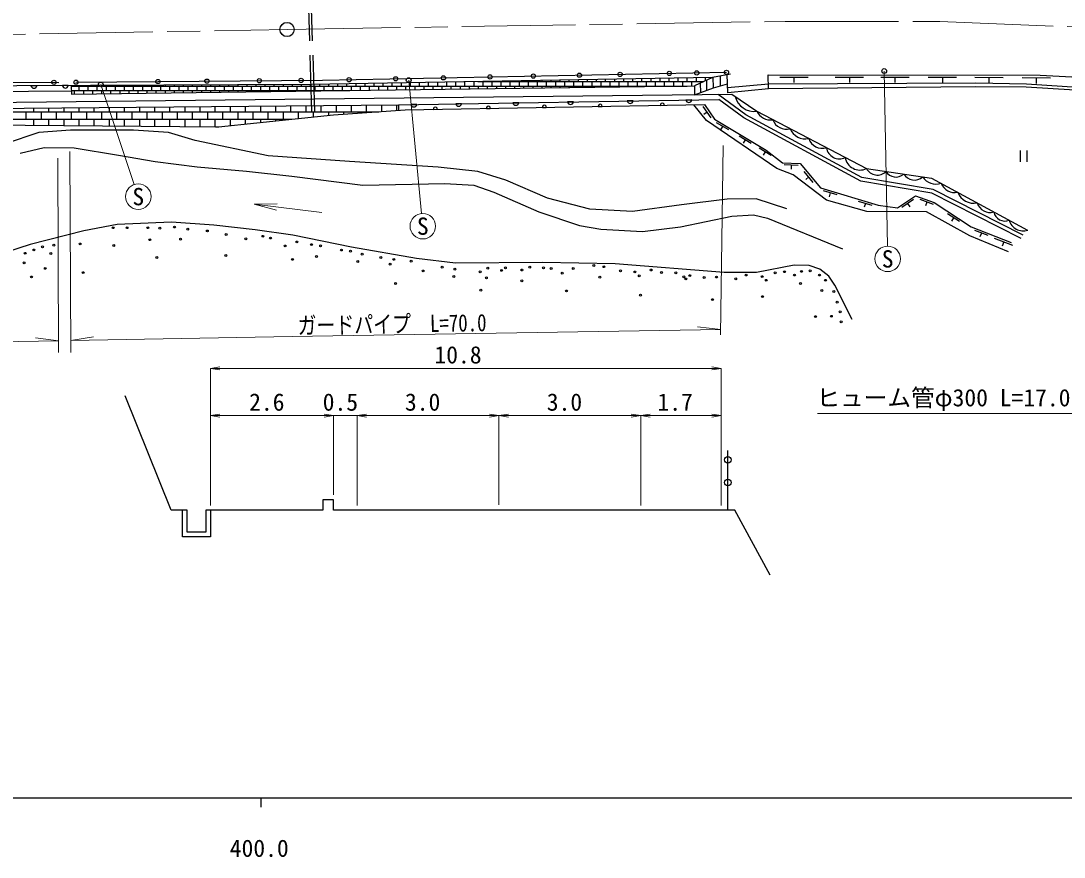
# Model space of a CAD drawing. Units: millimetres at full size, sheet at 1:1000, with parts at other scales. Extents: x 40000 to 680000, y 20000 to 380000.
# Drawn here: x 442632 to 552972, y 198715 to 287216 of the extents above; entities that cross this region are included whole.
import ezdxf
from ezdxf.enums import TextEntityAlignment as Align

# ---------------------------------------------------------------- set-up
doc = ezdxf.new("R2010")
doc.units = ezdxf.units.MM
doc.header["$LTSCALE"] = 1000
doc.linetypes.add('CHAIN', pattern=[18.5, 12, -1.5, 3.5, -1.5])
doc.linetypes.add('DASHED', pattern=[7.5, 6, -1.5])
for name, color, linetype, lineweight in [('M-BGD', 7, 'Continuous', 25), ('M-BMK', 2, 'CHAIN', 13), ('M-BMK-HTXT', 7, 'Continuous', 13), ('M-BMK-SRVR', 3, 'Continuous', 25), ('M-STR-HTXT', 7, 'Continuous', 13), ('M-STR-STRC', 7, 'Continuous', 25), ('M-TTL-BAND', 7, 'Continuous', 25)]:
    doc.layers.add(name, color=color, linetype=linetype, lineweight=lineweight)
doc.styles.add('ＭＳ ゴシック', font='')
doc.styles.get('ＭＳ ゴシック').set_extended_font_data('MS Gothic')

# ---------------------------------------------------------------- blocks, each defined once
blk = doc.blocks.new('open_arrow')
at = {"color": 0, "linetype": 'Continuous', "lineweight": -2}
blk.add_lwpolyline([(7.5, 1.25), (0, 0), (7.5, -1.25)], dxfattribs=at)

msp = doc.modelspace()

# ---------------------------------------------------------------- linework, layer by layer
at = {"layer": 'M-BGD', "linetype": 'DASHED'}
for p, q in [((473418, 277600), (472955, 292364)), ((473719, 277600), (473255, 292364))]:
    msp.add_line(p, q, dxfattribs=at)
at = {"layer": 'M-BGD'}
for p, q in [((516624, 280350), (516620, 281387)), ((517395, 279602), (517348, 281522)), ((444329, 280349), (443703, 280346)), ((447652, 280366), (447026, 280363)), ((447954, 280320), (450895, 280320)), ((448320, 280320), (448320, 280369)), ((448800, 279840), (448800, 280320)), ((449280, 280320), (449280, 280374)), ((449760, 279840), (449760, 280320)), ((450240, 280320), (450240, 280379)), ((450720, 279840), (450720, 280320)), ((451258, 280320), (513096, 280320)), ((451680, 279840), (451680, 280320)), ((452160, 280320), (452160, 280389)), ((452640, 279840), (452640, 280320)), ((453120, 280320), (453120, 280393)), ((453600, 279840), (453600, 280320)), ((454080, 280320), (454080, 280398)), ((454560, 279840), (454560, 280320)), ((455040, 280320), (455040, 280403)), ((455520, 279840), (455520, 280320)), ((456000, 280320), (456000, 280408)), ((456480, 279840), (456480, 280320)), ((456960, 280320), (456960, 280413)), ((457440, 279840), (457440, 280320)), ((457920, 280320), (457920, 280417)), ((458400, 279840), (458400, 280320)), ((458880, 280320), (458880, 280422)), ((459360, 279840), (459360, 280320)), ((459840, 280320), (459840, 280427)), ((460320, 279840), (460320, 280320)), ((460800, 280320), (460800, 280432)), ((461280, 279840), (461280, 280320)), ((461760, 280320), (461760, 280437)), ((462240, 279840), (462240, 280320)), ((462720, 280320), (462720, 280442)), ((463200, 279840), (463200, 280320)), ((463680, 280320), (463680, 280446)), ((464160, 279840), (464160, 280320)), ((464640, 280320), (464640, 280451)), ((465120, 279840), (465120, 280320)), ((465600, 280320), (465600, 280456)), ((466080, 279840), (466080, 280320)), ((466560, 280320), (466560, 280461)), ((467040, 279840), (467040, 280320)), ((467520, 280320), (467520, 280466)), ((468000, 279840), (468000, 280320)), ((468480, 280320), (468480, 280470)), ((468960, 279840), (468960, 280320)), ((469440, 280320), (469440, 280475)), ((469920, 279840), (469920, 280320)), ((470400, 280320), (470400, 280480)), ((470880, 279840), (470880, 280320)), ((471360, 280320), (471360, 280485)), ((471840, 279840), (471840, 280320)), ((472320, 280320), (472320, 280490)), ((472800, 279840), (472800, 280320)), ((473280, 280320), (473280, 280495)), ((473760, 279840), (473760, 280320)), ((474240, 280320), (474240, 280511)), ((474720, 279840), (474720, 280320)), ((475200, 280320), (475200, 280527)), ((475680, 279840), (475680, 280320)), ((476160, 280320), (476160, 280544)), ((476640, 279840), (476640, 280320)), ((477120, 280320), (477120, 280561)), ((477600, 279842), (477600, 280320)), ((478080, 280320), (478080, 280577)), ((478560, 279855), (478560, 280320)), ((479040, 280320), (479040, 280594)), ((479520, 279868), (479520, 280320)), ((480000, 280320), (480000, 280610)), ((480480, 279881), (480480, 280320)), ((480960, 280320), (480960, 280627)), ((481440, 279894), (481440, 280320)), ((481920, 280320), (481920, 280644)), ((482400, 279907), (482400, 280320)), ((482880, 280320), (482880, 280660)), ((483360, 279920), (483360, 280320)), ((483840, 280320), (483840, 280677)), ((484320, 279933), (484320, 280320)), ((484800, 280320), (484800, 280693)), ((485280, 279946), (485280, 280320)), ((485760, 280320), (485760, 280710)), ((486240, 279959), (486240, 280320)), ((486720, 280320), (486720, 280727)), ((487200, 279972), (487200, 280320)), ((487680, 280320), (487680, 280743)), ((488160, 279984), (488160, 280320)), ((488640, 280320), (488640, 280760)), ((489120, 279997), (489120, 280320)), ((489600, 280320), (489600, 280777)), ((490080, 280010), (490080, 280320)), ((490560, 280320), (490560, 280793)), ((490956, 280800), (514869, 280800)), ((491040, 280800), (491040, 280801)), ((491040, 280023), (491040, 280320)), ((491520, 280320), (491520, 280800)), ((492000, 280800), (492000, 280818)), ((492000, 280036), (492000, 280320)), ((492480, 280320), (492480, 280800)), ((492960, 280800), (492960, 280835)), ((492960, 280049), (492960, 280320)), ((493440, 280320), (493440, 280800)), ((493920, 280800), (493920, 280851)), ((493920, 280062), (493920, 280320)), ((494400, 280320), (494400, 280800)), ((494880, 280800), (494880, 280868)), ((494880, 280075), (494880, 280320)), ((495360, 280320), (495360, 280800)), ((495840, 280800), (495840, 280885)), ((495840, 280088), (495840, 280320)), ((496320, 280320), (496320, 280800)), ((496800, 280800), (496800, 280901)), ((496800, 280101), (496800, 280320)), ((497280, 280320), (497280, 280800)), ((497760, 280800), (497760, 280918)), ((497760, 280114), (497760, 280320)), ((498240, 280320), (498240, 280800)), ((498720, 280800), (498720, 280934)), ((498720, 280127), (498720, 280320)), ((499200, 280320), (499200, 280800)), ((499680, 280800), (499680, 280951)), ((499680, 280139), (499680, 280320)), ((500160, 280320), (500160, 280800)), ((500640, 280800), (500640, 280968)), ((500640, 280152), (500640, 280320)), ((501120, 280320), (501120, 280800)), ((501600, 280800), (501600, 280984)), ((501600, 280165), (501600, 280320)), ((502080, 280320), (502080, 280800)), ((502560, 280800), (502560, 281001)), ((502560, 280178), (502560, 280320)), ((503040, 280320), (503040, 280800)), ((503520, 280800), (503520, 281017)), ((503520, 280191), (503520, 280320)), ((504000, 280320), (504000, 280800)), ((504480, 280800), (504480, 281034)), ((504480, 280204), (504480, 280320)), ((504960, 280320), (504960, 280800)), ((505440, 280800), (505440, 281051)), ((505440, 280217), (505440, 280320)), ((505920, 280320), (505920, 280800)), ((506400, 280800), (506400, 281067)), ((506400, 280230), (506400, 280320)), ((506880, 280320), (506880, 280800)), ((507360, 280800), (507360, 281084)), ((507360, 280243), (507360, 280320)), ((507840, 280320), (507840, 280800)), ((508320, 280800), (508320, 281100)), ((508320, 280256), (508320, 280320)), ((508800, 280320), (508800, 280800)), ((509280, 280800), (509280, 281117)), ((509280, 280269), (509280, 280320)), ((509760, 280320), (509760, 280800)), ((510240, 280800), (510240, 281134)), ((510240, 280282), (510240, 280320)), ((510720, 280320), (510720, 280800)), ((511200, 280800), (511200, 281150)), ((511200, 280294), (511200, 280320)), ((511680, 280320), (511680, 280800)), ((512160, 280800), (512160, 281167)), ((512160, 280307), (512160, 280320)), ((512640, 280320), (512640, 280800)), ((513120, 280800), (513120, 281184)), ((513600, 280327), (513600, 280800)), ((514080, 280800), (514080, 281200)), ((514548, 279632), (514520, 280635)), ((514560, 280654), (514560, 280800)), ((515040, 280881), (515040, 281217)), ((515191, 279880), (515170, 280943)), ((515876, 280144), (515860, 281246)), ((525891, 281226), (522891, 281230)), ((524391, 281228), (524390, 280688)), ((531755, 281220), (528755, 281223)), ((530255, 281221), (530254, 280681)), ((536579, 281214), (533579, 281218)), ((535079, 281216), (535079, 280676)), ((541598, 281209), (538598, 281212)), ((540098, 281210), (540097, 280670)), ((546519, 281203), (543519, 281207)), ((545019, 281205), (545018, 280665)), ((551522, 281168), (548522, 281171)), ((550022, 281169), (550022, 280569)), ((447966, 279840), (477428, 279840)), ((448320, 279448), (448320, 279840)), ((449280, 279461), (449280, 279840)), ((450240, 279474), (450240, 279840)), ((451200, 279487), (451200, 279840)), ((452160, 279500), (452160, 279840)), ((453120, 279513), (453120, 279840)), ((454080, 279526), (454080, 279840)), ((455040, 279539), (455040, 279840)), ((456000, 279552), (456000, 279840)), ((456960, 279565), (456960, 279840)), ((457920, 279577), (457920, 279840)), ((458880, 279590), (458880, 279840)), ((459840, 279603), (459840, 279840)), ((460800, 279616), (460800, 279840)), ((461760, 279629), (461760, 279840)), ((462720, 279642), (462720, 279840)), ((463680, 279655), (463680, 279840)), ((464640, 279668), (464640, 279840)), ((465600, 279681), (465600, 279840)), ((466560, 279694), (466560, 279840)), ((467520, 279707), (467520, 279840)), ((468480, 279720), (468480, 279840)), ((469440, 279732), (469440, 279840)), ((470400, 279745), (470400, 279840)), ((471360, 279758), (471360, 279840)), ((472320, 279771), (472320, 279840)), ((473280, 279784), (473280, 279840)), ((474240, 279797), (474240, 279840)), ((475200, 279810), (475200, 279840)), ((476160, 279823), (476160, 279840)), ((477120, 279836), (477120, 279840)), ((452000, 277600), (452000, 278065)), ((453600, 277600), (453600, 278079)), ((455200, 277600), (455200, 278093)), ((456800, 277600), (456800, 278107)), ((458400, 277600), (458400, 278122)), ((460000, 277600), (460000, 278136)), ((461600, 277600), (461600, 278150)), ((463200, 277600), (463200, 278164)), ((464800, 277600), (464800, 278178)), ((466400, 277600), (466400, 278193)), ((468000, 277600), (468000, 278207)), ((469600, 277600), (469600, 278221)), ((471200, 277600), (471200, 278235)), ((472800, 277600), (472800, 278249)), ((474400, 277600), (474400, 278264)), ((476000, 277600), (476000, 278278)), ((477600, 277600), (477600, 278292)), ((479200, 277600), (479200, 278306)), ((480800, 277622), (480800, 278320)), ((482400, 277737), (482400, 278335)), ((482567, 278336), (482561, 277748)), ((484497, 278368), (483871, 278358)), ((489249, 278447), (488624, 278436)), ((495290, 278547), (494664, 278536)), ((497802, 278052), (498204, 278059)), ((501069, 278642), (500444, 278632)), ((503695, 278155), (504097, 278162)), ((507395, 278747), (506769, 278737)), ((510276, 278269), (510678, 278276)), ((513586, 278850), (512960, 278839)), ((515655, 276938), (514793, 278166)), ((438990, 277600), (480495, 277600)), ((443200, 276800), (443200, 277600)), ((444000, 277600), (444000, 277994)), ((444800, 276800), (444800, 277600)), ((445600, 277600), (445600, 278008)), ((446400, 276800), (446400, 277600)), ((447200, 277600), (447200, 278022)), ((448000, 276800), (448000, 277600)), ((448800, 277600), (448800, 278036)), ((449600, 276800), (449600, 277600)), ((450400, 277600), (450400, 278051)), ((451200, 276800), (451200, 277600)), ((452800, 276800), (452800, 277600)), ((454400, 276800), (454400, 277600)), ((456000, 276800), (456000, 277600)), ((457600, 276800), (457600, 277600)), ((459200, 276800), (459200, 277600)), ((460800, 276800), (460800, 277600)), ((462400, 276800), (462400, 277600)), ((464000, 276800), (464000, 277600)), ((465600, 276800), (465600, 277600)), ((467200, 276800), (467200, 277600)), ((468800, 276800), (468800, 277600)), ((470400, 276800), (470400, 277600)), ((472000, 276873), (472000, 277600)), ((473600, 277039), (473600, 277600)), ((475200, 277204), (475200, 277600)), ((476800, 277335), (476800, 277600)), ((478400, 277450), (478400, 277600)), ((480000, 277564), (480000, 277600)), ((486273, 277851), (486675, 277858)), ((491868, 277948), (492270, 277955)), ((515224, 277552), (514880, 277311)), ((438981, 276800), (471291, 276800)), ((444000, 276166), (444000, 276800)), ((445600, 276152), (445600, 276800)), ((447200, 276138), (447200, 276800)), ((448800, 276124), (448800, 276800)), ((450400, 276111), (450400, 276800)), ((452000, 276097), (452000, 276800)), ((453600, 276083), (453600, 276800)), ((455200, 276069), (455200, 276800)), ((456800, 276055), (456800, 276800)), ((458400, 276042), (458400, 276800)), ((460000, 276028), (460000, 276800)), ((461600, 276014), (461600, 276800)), ((463200, 276000), (463200, 276800)), ((463222, 276000), (463557, 276000)), ((464800, 276129), (464800, 276800)), ((466400, 276294), (466400, 276800)), ((468000, 276460), (468000, 276800)), ((469600, 276625), (469600, 276800)), ((471200, 276791), (471200, 276800)), ((517495, 275666), (516208, 276437)), ((516851, 276051), (516635, 275691)), ((519883, 274235), (518596, 275006)), ((519240, 274620), (519024, 274260)), ((522001, 272966), (520714, 273737)), ((521358, 273351), (521142, 272991)), ((548320, 273482), (548320, 272308)), ((549020, 273482), (549020, 272308)), ((524854, 271919), (523355, 271984)), ((524105, 271951), (524087, 271531)), ((526440, 270121), (525479, 271273)), ((525960, 270697), (525637, 270428)), ((528958, 268789), (527522, 269223)), ((528240, 269006), (528119, 268604)), ((537051, 268301), (535794, 267481)), ((539157, 267783), (537746, 268294)), ((532671, 267667), (531235, 268101)), ((531953, 267884), (531831, 267482)), ((536423, 267891), (536652, 267539)), ((538452, 268039), (538309, 267644)), ((541905, 265973), (540651, 266796)), ((541278, 266384), (541048, 266033)), ((544922, 264490), (543524, 265034)), ((544223, 264762), (544071, 264371)), ((547557, 263433), (545600, 264195)), ((546578, 263814), (546404, 263367)), ((517412, 235438), (517412, 241759))]:
    msp.add_line(p, q, dxfattribs=at)
for points in [[(448461, 280727), (474548, 280930), (517263, 281772)], [(517695, 281587), (515773, 281229), (513879, 280331), (513881, 279374), (515876, 280144), (517372, 280556)], [(521692, 280028), (521685, 281501), (550434, 281469), (559115, 281009), (567995, 280242), (570637, 279866)], [(382014, 278080), (398437, 278007), (417456, 279817), (435183, 280736), (446644, 280709)], [(515773, 281229), (473318, 280495), (434412, 280299), (434417, 279689), (447966, 279824)], [(447953, 280367), (447975, 279444), (513879, 280331)], [(570531, 278459), (565625, 279172), (558704, 279892), (548986, 280499), (543638, 280635), (521689, 280533), (517383, 280111)], [(439001, 278579), (517810, 279449), (520465, 277650), (532053, 271584), (538950, 270573), (549115, 265060)], [(548624, 264532), (539117, 269372), (531588, 270636), (519321, 277275), (516392, 279433)], [(570488, 278162), (565588, 278874), (558679, 279593), (548973, 280199), (543579, 280232), (521692, 280028), (517395, 279602)], [(439001, 278579), (438974, 276209), (463531, 275997), (475690, 277255), (483260, 277799), (514921, 278350)], [(438994, 277949), (482567, 278336), (516446, 278897)], [(547100, 262789), (542984, 264454), (538412, 266994), (532115, 267049), (527827, 268237), (524325, 270919), (522588, 271580), (515151, 276664), (513824, 278331)], [(514921, 278350), (516007, 276801), (521466, 273531), (523182, 272201), (525046, 272121), (527196, 269542), (533305, 267694), (535351, 267443), (537265, 268692), (539231, 267980), (543154, 265404), (547375, 263762)], [(548443, 264176), (538990, 268987), (531456, 270253), (519106, 276936), (516446, 278897)], [(523652, 267326), (520411, 268394), (517348, 268359), (512505, 267736), (507323, 267042), (502818, 267291), (498345, 268445), (493915, 270371), (490962, 271271), (486757, 271746), (477392, 272330), (468794, 272924), (461065, 274560), (458243, 275394), (454539, 275631), (447890, 275660), (444517, 275412), (437385, 272995)], [(442557, 273200), (445107, 273803), (448261, 273764), (452943, 273012), (456830, 272331), (461277, 271756), (466501, 271320), (471274, 270785), (478789, 269823), (487462, 270018), (490549, 269840), (492671, 269071), (497419, 267017), (501728, 265562), (503982, 265163), (508371, 264924), (512396, 265419), (517818, 266532), (520117, 266693), (521589, 266352), (529546, 263090)], [(530559, 255627), (528721, 259247), (528095, 260193), (527133, 260953), (526018, 261338), (524407, 261358), (520425, 260568), (517015, 260580), (505485, 261493), (497795, 261628), (488600, 261588), (484473, 262064), (477602, 263249), (471380, 264526), (467425, 265098), (463032, 265582), (458547, 265911), (452802, 265653), (449282, 264994), (443624, 263539), (439766, 262327)], [(521874, 228572), (518161, 235438), (475694, 235438), (475694, 236542), (474575, 236542), (474575, 235438), (462194, 235438), (462194, 233120), (460218, 233120), (460218, 235438), (458540, 235438), (453653, 247517)], [(462694, 235438), (462694, 232620), (459718, 232620), (459718, 235438)]]:
    msp.add_lwpolyline(points, dxfattribs=at)
for centre, radius in [((487319, 281182), 225), ((492251, 281279), 225), ((496833, 281369), 225), ((501709, 281465), 225), ((506007, 281550), 225), ((511214, 281653), 225), ((514118, 281710), 225), ((517263, 281772), 225), ((446120, 280711), 225), ((448461, 280727), 225), ((457129, 280794), 225), ((462308, 280834), 225), ((467851, 280878), 225), ((472267, 280912), 225), ((477346, 280985), 225), ((482273, 281082), 225), ((452385, 265325), 100), ((453861, 265325), 100), ((456066, 265325), 100), ((457342, 265271), 100), ((458873, 265398), 100), ((460276, 265162), 100), ((462354, 264979), 100), ((456274, 264059), 100), ((459529, 264123), 100), ((464340, 264615), 100), ((466436, 264142), 100), ((468240, 264415), 100), ((469042, 264233), 100), ((471831, 263814), 100), ((443091, 262618), 100), ((444002, 262972), 100), ((444913, 263301), 100), ((445799, 262593), 100), ((446128, 263478), 100), ((448911, 263604), 100), ((452453, 263452), 100), ((470591, 263395), 100), ((473376, 263535), 100), ((474339, 263412), 100), ((476532, 262961), 100), ((477496, 262838), 100), ((478725, 262531), 100), ((442965, 261606), 100), ((457008, 262163), 100), ((464322, 262393), 100), ((471357, 261974), 100), ((473909, 262285), 100), ((478254, 261752), 100), ((480714, 262183), 100), ((481677, 261466), 100), ((482087, 261978), 100), ((483911, 261793), 100), ((445217, 261025), 100), ((449215, 260569), 100), ((485182, 260749), 100), ((487191, 261138), 100), ((488543, 260933), 100), ((491208, 260667), 100), ((492007, 261035), 100), ((493483, 260810), 100), ((493873, 261076), 100), ((495623, 260850), 100), ((496450, 261160), 100), ((497917, 261078), 100), ((498723, 261016), 100), ((499898, 260526), 100), ((501058, 261016), 100), ((503228, 261325), 100), ((504302, 261202), 100), ((506059, 260768), 100), ((507567, 260644), 100), ((509303, 260850), 100), ((510398, 260582), 100), ((511907, 260541), 100), ((519332, 260317), 100), ((522419, 260558), 100), ((523386, 260670), 100), ((524447, 260317), 100), ((525191, 260707), 100), ((526120, 260763), 100), ((527088, 260317), 100), ((443749, 260114), 100), ((482271, 259417), 100), ((488420, 260155), 100), ((491864, 260011), 100), ((495623, 259715), 100), ((503868, 260086), 100), ((508043, 260231), 100), ((512754, 260128), 100), ((512961, 259900), 100), ((513374, 260252), 100), ((514903, 260066), 100), ((516205, 260107), 100), ((518235, 259926), 100), ((521043, 260149), 100), ((521471, 259759), 100), ((525098, 259425), 100), ((527738, 259759), 100), ((491270, 258721), 100), ((500341, 258632), 100), ((508167, 258186), 100), ((527348, 258681), 100), ((528613, 258569), 100), ((515771, 257711), 100), ((521062, 258030), 100), ((528966, 257436), 100), ((526678, 255912), 100), ((528352, 255949), 100), ((529282, 256413), 100), ((529394, 255354), 100), ((517412, 240769), 350), ((517412, 238360), 350)]:
    msp.add_circle(centre, radius, dxfattribs=at)
for centre, radius, start, end in [((444015, 280402), 318, 190.17876, 350.39649), ((447339, 280419), 318, 190.17876, 350.39649), ((520209, 279726), 2092, 194.72756, 277.02269), ((484183, 278418), 318, 190.83923, 351.05696), ((486473, 277886), 203, 352.03643, 189.95981), ((488936, 278496), 318, 190.83923, 351.05696), ((492068, 277984), 203, 352.03643, 189.95981), ((494976, 278596), 318, 190.83923, 351.05696), ((498003, 278087), 203, 352.03643, 189.95981), ((500756, 278692), 318, 190.83923, 351.05696), ((503895, 278190), 203, 352.03643, 189.95981), ((507081, 278796), 318, 190.83923, 351.05696), ((510477, 278304), 203, 352.03643, 189.95981), ((513272, 278899), 318, 190.83923, 351.05696), ((521915, 278345), 1608, 205.61341, 279.13161), ((523607, 277268), 1525, 199.55612, 285.1889), ((525580, 276420), 1693, 201.61902, 283.126), ((527397, 275228), 1504, 197.69716, 287.04785), ((529210, 273997), 1387, 188.57306, 296.17196), ((531374, 273002), 1572, 189.13895, 295.60607), ((533210, 272214), 1318, 208.54905, 314.75948), ((535183, 271907), 1219, 211.00414, 312.30441), ((537128, 271678), 1311, 210.90516, 312.40339), ((539412, 271594), 1655, 212.2594, 289.05071), ((541432, 270648), 1604, 202.68005, 280.37659), ((543404, 269723), 1805, 201.2047, 281.85199), ((545163, 268398), 1457, 197.64262, 285.41404), ((546689, 267185), 1155, 189.56729, 293.48935), ((548652, 266550), 1561, 195.77652, 287.28015)]:
    msp.add_arc(centre, radius, start, end, dxfattribs=at)
at = {"layer": 'M-BMK'}
msp.add_lwpolyline([(75259, 310802), (86600, 305105), (97490, 300262), (108432, 296056), (120318, 292153), (129886, 289503), (142368, 286579), (152734, 284740), (166130, 282914), (170461, 282556), (179612, 281948), (194659, 281482), (207091, 281501), (270791, 282922), (370617, 284521), (470784, 286302), (523462, 287157), (539816, 287138), (556162, 286497), (558483, 286367), (565657, 285802), (571050, 285331)], dxfattribs=at)
at = {"layer": 'M-BMK-HTXT'}
for q in [(469747, 267854), (469664, 267175), (474474, 266930)]:
    msp.add_line((467293, 267810), q, dxfattribs=at)
at = {"layer": 'M-BMK-SRVR'}
msp.add_circle((470784, 286302), 750, dxfattribs=at)
at = {"layer": 'M-STR-HTXT'}
for p, q in [((533942, 281907), (534284, 263376)), ((451077, 280492), (454622, 269897)), ((483650, 280945), (485013, 266832)), ((516642, 254005), (516916, 274042)), ((446625, 252119), (446549, 272688)), ((447802, 273399), (447907, 252117)), ((516649, 254542), (514213, 254845)), ((382393, 252226), (446621, 253368)), ((446621, 253368), (444184, 253666)), ((447901, 253390), (450326, 253775)), ((462694, 235938), (462694, 250439)), ((462694, 250438), (516694, 250438)), ((516694, 235938), (516694, 250439)), ((475694, 245438), (462694, 245438)), ((480194, 245438), (473694, 245438)), ((475694, 237042), (475694, 245439)), ((478194, 235938), (478194, 245439)), ((493194, 245438), (478194, 245438)), ((493194, 236001), (493194, 245439)), ((508194, 245438), (493194, 245438)), ((508194, 235938), (508194, 245439)), ((516694, 245438), (508194, 245438))]:
    msp.add_line(p, q, dxfattribs=at)
for points in [[(563974, 280840), (563006, 245677), (526893, 245677)], [(447901, 253390), (471336, 253807), (516649, 254542)]]:
    msp.add_lwpolyline(points, dxfattribs=at)
for centre in [(455051, 268617), (485143, 265488), (534308, 262026)]:
    msp.add_circle(centre, 1350, dxfattribs=at)
at = {"layer": 'M-STR-STRC'}
for centre in [(533942, 281907), (451077, 280492), (483650, 280945)]:
    msp.add_circle(centre, 250, dxfattribs=at)
at = {"layer": 'M-TTL-BAND'}
for p, q in [((40000, 205000), (579000, 205000)), ((468000, 205000), (468000, 204000))]:
    msp.add_line(p, q, dxfattribs=at)

# ---------------------------------------------------------------- block references
at = {"layer": 'M-STR-HTXT', "xscale": 133, "yscale": 133}
for p in [(462694, 250438), (462694, 245438), (478194, 245438), (478194, 245438), (493194, 245438), (508194, 245438)]:
    msp.add_blockref('open_arrow', p, dxfattribs=at)
at = {"layer": 'M-STR-HTXT', "xscale": 133, "yscale": 133, "rotation": 180}
for p in [(516694, 250438), (475694, 245438), (475694, 245438), (493194, 245438), (508194, 245438), (516694, 245438)]:
    msp.add_blockref('open_arrow', p, dxfattribs=at)

# ---------------------------------------------------------------- texts
at = {"layer": 'M-STR-HTXT', "style": 'ＭＳ ゴシック'}
for s, p in [('S', (455051, 268617)), ('S', (485143, 265488)), ('S', (534308, 262026)), ('10.8', (488867, 251876)), ('2.6', (468645, 246876)), ('0.5', (476426, 246876)), ('3.0', (485125, 246876)), ('3.0', (500125, 246876)), ('1.7', (511831, 246876))]:
    msp.add_text(s, height=1833, dxfattribs=at).set_placement(p, align=Align.MIDDLE_CENTER)
at = {"layer": 'M-STR-HTXT', "style": 'ＭＳ ゴシック', "width": 0.8}
msp.add_text('ガードパイプ\u3000L=70.0', height=1833, rotation=0.93, dxfattribs=at).set_placement((481913, 253666), align=Align.BOTTOM_CENTER)
at = {"layer": 'M-STR-HTXT', "style": 'ＭＳ ゴシック'}
msp.add_text('ヒューム管φ300 L=17.0', height=1833, dxfattribs=at).set_placement((553644, 245870), align=Align.BOTTOM_RIGHT)
at = {"layer": 'M-TTL-BAND', "style": 'ＭＳ ゴシック'}
msp.add_text('400.0', height=1833, dxfattribs=at).set_placement((467844, 198195), align=Align.BOTTOM_CENTER)

doc.saveas('drawing.dxf')
